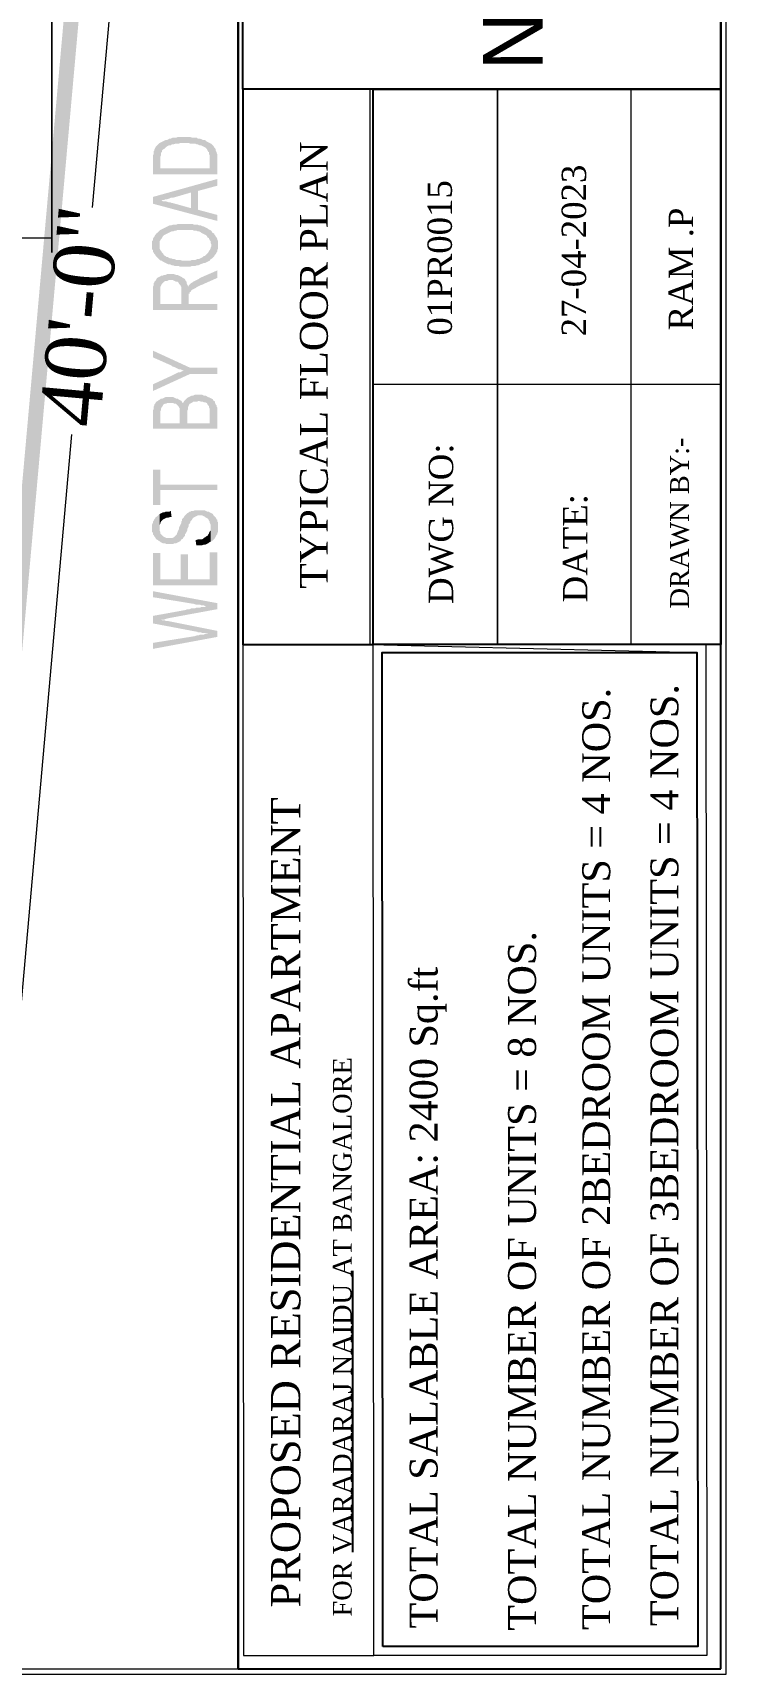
# Model space of a CAD drawing. Header units: inches. Extents: x -41599880 to -41577026, y -18110 to -4738.
# Drawn here: x -41580535 to -41577026, y -18110 to -9804 of the extents above; entities that cross this region are included whole.
import ezdxf

# ---------------------------------------------------------------- set-up
doc = ezdxf.new("R2010")
doc.units = ezdxf.units.IN
doc.header["$MEASUREMENT"] = 0
for name, color, linetype in [('PDF_Geometry', 40, 'Continuous'), ('PDF_Solid Fills', 9, 'Continuous'), ('PDF_Text', 7, 'Continuous')]:
    doc.layers.add(name, color=color, linetype=linetype)
doc.styles.add('PDF Century Gothic', font='GOTHIC.TTF')
doc.styles.add('PDF Times New Roman', font='times.ttf')

msp = doc.modelspace()

# ---------------------------------------------------------------- hatches: boundary and pattern name
at = {"layer": 'PDF_Solid Fills'}
for points in [[(-41579927.3, -10441.6), (-41579927.3, -10521.2), (-41579601.1, -10521.2), (-41579601.1, -10437.8), (-41579601.1, -10430.2), (-41579601.1, -10426.4), (-41579601.1, -10418.8), (-41579604.9, -10411.3), (-41579604.9, -10407.5), (-41579608.7, -10399.9), (-41579608.7, -10396.1), (-41579612.5, -10388.5), (-41579616.3, -10384.7), (-41579620.1, -10377.1), (-41579623.9, -10373.3), (-41579627.7, -10369.5), (-41579631.5, -10365.7), (-41579639.1, -10362), (-41579639.1, -10490.9), (-41579889.4, -10490.9), (-41579889.4, -10441.6), (-41579893.2, -10362), (-41579897, -10365.7), (-41579904.5, -10373.3), (-41579908.3, -10377.1), (-41579912.1, -10380.9), (-41579915.9, -10388.5), (-41579919.7, -10396.1), (-41579919.7, -10399.9), (-41579923.5, -10403.7), (-41579923.5, -10407.5), (-41579923.5, -10415.1), (-41579923.5, -10418.8), (-41579927.3, -10426.4), (-41579927.3, -10434)], [(-41579893.2, -10362), (-41579889.4, -10441.6), (-41579889.4, -10441.6), (-41579889.4, -10430.2), (-41579885.6, -10422.6), (-41579885.6, -10418.8), (-41579885.6, -10411.3), (-41579881.8, -10407.5), (-41579881.8, -10403.7), (-41579881.8, -10399.9), (-41579878, -10396.1), (-41579870.4, -10392.3), (-41579866.6, -10388.5), (-41579859, -10380.9), (-41579851.5, -10377.1), (-41579843.9, -10373.3), (-41579843.9, -10373.3), (-41579836.3, -10373.3), (-41579832.5, -10369.5), (-41579824.9, -10369.5), (-41579813.5, -10365.7), (-41579805.9, -10365.7), (-41579798.4, -10365.7), (-41579787, -10362), (-41579775.6, -10362), (-41579768, -10362), (-41579764.2, -10362), (-41579756.6, -10362), (-41579745.3, -10362), (-41579737.7, -10365.7), (-41579726.3, -10365.7), (-41579718.7, -10365.7), (-41579711.1, -10365.7), (-41579703.5, -10369.5), (-41579699.7, -10369.5), (-41579692.2, -10373.3), (-41579684.6, -10373.3), (-41579677, -10377.1), (-41579669.4, -10380.9), (-41579661.8, -10384.7), (-41579658, -10388.5), (-41579654.2, -10392.3), (-41579650.4, -10399.9), (-41579646.7, -10407.5), (-41579642.9, -10407.5), (-41579642.9, -10415.1), (-41579642.9, -10418.8), (-41579639.1, -10426.4), (-41579639.1, -10434), (-41579639.1, -10441.6), (-41579639.1, -10490.9), (-41579639.1, -10362), (-41579646.7, -10358.2), (-41579654.2, -10354.4), (-41579658, -10350.6), (-41579665.6, -10346.8), (-41579673.2, -10346.8), (-41579680.8, -10343), (-41579692.2, -10339.2), (-41579699.7, -10339.2), (-41579703.5, -10335.4), (-41579711.1, -10335.4), (-41579718.7, -10335.4), (-41579726.3, -10335.4), (-41579737.7, -10331.6), (-41579745.3, -10331.6), (-41579756.6, -10331.6), (-41579764.2, -10331.6), (-41579771.8, -10331.6), (-41579783.2, -10331.6), (-41579790.8, -10331.6), (-41579802.1, -10331.6), (-41579809.7, -10335.4), (-41579817.3, -10335.4), (-41579828.7, -10335.4), (-41579836.3, -10339.2), (-41579843.9, -10339.2), (-41579847.7, -10343), (-41579855.2, -10346.8), (-41579862.8, -10346.8), (-41579870.4, -10350.6), (-41579878, -10354.4), (-41579885.6, -10358.2)], [(-41579927.3, -10635), (-41579893.2, -10654), (-41579885.6, -10654), (-41579878, -10650.2), (-41579870.4, -10650.2), (-41579862.8, -10646.4), (-41579855.2, -10646.4), (-41579843.9, -10642.6), (-41579836.3, -10638.8), (-41579824.9, -10638.8), (-41579733.9, -10612.3), (-41579733.9, -10691.9), (-41579699.7, -10604.7), (-41579601.1, -10578.1), (-41579601.1, -10544)], [(-41579927.3, -10635), (-41579927.3, -10669.2), (-41579601.1, -10756.4), (-41579601.1, -10726), (-41579699.7, -10699.5), (-41579699.7, -10604.7), (-41579733.9, -10691.9), (-41579828.7, -10665.4), (-41579832.5, -10665.4), (-41579840.1, -10661.6), (-41579847.7, -10661.6), (-41579859, -10657.8), (-41579866.6, -10657.8), (-41579874.2, -10657.8), (-41579881.8, -10654), (-41579893.2, -10654)], [(-41579931.1, -10877.8), (-41579931.1, -10881.5), (-41579931.1, -10885.3), (-41579931.1, -10892.9), (-41579931.1, -10900.5), (-41579927.3, -10904.3), (-41579927.3, -10911.9), (-41579923.5, -10915.7), (-41579919.7, -10923.3), (-41579915.9, -10927.1), (-41579912.1, -10934.6), (-41579908.3, -10938.4), (-41579904.5, -10942.2), (-41579897, -10949.8), (-41579893.2, -10877.8), (-41579893.2, -10874), (-41579893.2, -10866.4), (-41579893.2, -10858.8), (-41579889.4, -10855), (-41579885.6, -10847.4), (-41579881.8, -10843.6), (-41579878, -10836), (-41579874.2, -10832.2), (-41579870.4, -10828.4), (-41579862.8, -10824.7), (-41579855.2, -10820.9), (-41579847.7, -10817.1), (-41579840.1, -10813.3), (-41579832.5, -10809.5), (-41579824.9, -10809.5), (-41579817.3, -10805.7), (-41579809.7, -10805.7), (-41579802.1, -10801.9), (-41579790.8, -10801.9), (-41579783.2, -10801.9), (-41579771.8, -10801.9), (-41579764.2, -10801.9), (-41579756.6, -10801.9), (-41579745.3, -10801.9), (-41579733.9, -10801.9), (-41579726.3, -10801.9), (-41579718.7, -10805.7), (-41579707.3, -10805.7), (-41579699.7, -10809.5), (-41579692.2, -10809.5), (-41579684.6, -10813.3), (-41579680.8, -10817.1), (-41579673.2, -10820.9), (-41579665.6, -10824.7), (-41579665.6, -10824.7), (-41579658, -10828.4), (-41579654.2, -10832.2), (-41579650.4, -10839.8), (-41579642.9, -10843.6), (-41579642.9, -10847.4), (-41579639.1, -10855), (-41579635.3, -10858.8), (-41579635.3, -10866.4), (-41579631.5, -10874), (-41579631.5, -10877.8), (-41579631.5, -10805.7), (-41579639.1, -10801.9), (-41579646.7, -10798.1), (-41579650.4, -10794.3), (-41579658, -10790.5), (-41579665.6, -10786.7), (-41579673.2, -10782.9), (-41579677, -10782.9), (-41579684.6, -10779.1), (-41579692.2, -10779.1), (-41579699.7, -10775.4), (-41579707.3, -10775.4), (-41579718.7, -10775.4), (-41579726.3, -10771.6), (-41579733.9, -10771.6), (-41579745.3, -10771.6), (-41579752.8, -10771.6), (-41579764.2, -10771.6), (-41579764.2, -10771.6), (-41579771.8, -10771.6), (-41579783.2, -10771.6), (-41579790.8, -10771.6), (-41579802.1, -10771.6), (-41579809.7, -10775.4), (-41579817.3, -10775.4), (-41579824.9, -10775.4), (-41579836.3, -10779.1), (-41579843.9, -10779.1), (-41579851.5, -10782.9), (-41579851.5, -10782.9), (-41579859, -10786.7), (-41579866.6, -10790.5), (-41579874.2, -10794.3), (-41579881.8, -10798.1), (-41579889.4, -10801.9), (-41579893.2, -10805.7), (-41579900.8, -10813.3), (-41579904.5, -10817.1), (-41579912.1, -10820.9), (-41579912.1, -10824.7), (-41579915.9, -10828.4), (-41579919.7, -10836), (-41579923.5, -10839.8), (-41579927.3, -10847.4), (-41579927.3, -10855), (-41579931.1, -10858.8), (-41579931.1, -10866.4), (-41579931.1, -10874)], [(-41579897, -10949.8), (-41579893.2, -10953.6), (-41579885.6, -10957.4), (-41579881.8, -10957.4), (-41579878, -10961.2), (-41579870.4, -10965), (-41579862.8, -10968.8), (-41579855.2, -10972.6), (-41579847.7, -10976.4), (-41579840.1, -10976.4), (-41579832.5, -10980.2), (-41579824.9, -10980.2), (-41579817.3, -10983.9), (-41579809.7, -10983.9), (-41579798.4, -10983.9), (-41579790.8, -10987.7), (-41579779.4, -10987.7), (-41579771.8, -10987.7), (-41579760.4, -10987.7), (-41579756.6, -10987.7), (-41579749.1, -10987.7), (-41579737.7, -10987.7), (-41579730.1, -10983.9), (-41579722.5, -10983.9), (-41579711.1, -10983.9), (-41579703.5, -10980.2), (-41579696, -10980.2), (-41579688.4, -10976.4), (-41579677, -10972.6), (-41579677, -10972.6), (-41579669.4, -10968.8), (-41579661.8, -10968.8), (-41579654.2, -10965), (-41579646.7, -10961.2), (-41579639.1, -10957.4), (-41579635.3, -10949.8), (-41579627.7, -10946), (-41579623.9, -10942.2), (-41579616.3, -10934.6), (-41579616.3, -10934.6), (-41579612.5, -10927.1), (-41579608.7, -10923.3), (-41579604.9, -10915.7), (-41579601.1, -10911.9), (-41579601.1, -10904.3), (-41579597.3, -10896.7), (-41579597.3, -10892.9), (-41579597.3, -10885.3), (-41579597.3, -10877.8), (-41579597.3, -10877.8), (-41579597.3, -10870.2), (-41579597.3, -10866.4), (-41579597.3, -10858.8), (-41579601.1, -10851.2), (-41579601.1, -10847.4), (-41579604.9, -10839.8), (-41579608.7, -10836), (-41579612.5, -10828.4), (-41579616.3, -10824.7), (-41579616.3, -10820.9), (-41579623.9, -10817.1), (-41579627.7, -10813.3), (-41579631.5, -10805.7), (-41579631.5, -10877.8), (-41579631.5, -10877.8), (-41579631.5, -10885.3), (-41579635.3, -10892.9), (-41579635.3, -10896.7), (-41579639.1, -10904.3), (-41579642.9, -10908.1), (-41579646.7, -10915.7), (-41579650.4, -10919.5), (-41579654.2, -10923.3), (-41579661.8, -10930.8), (-41579665.6, -10934.6), (-41579669.4, -10934.6), (-41579673.2, -10938.4), (-41579680.8, -10942.2), (-41579688.4, -10946), (-41579696, -10949.8), (-41579703.5, -10949.8), (-41579711.1, -10953.6), (-41579722.5, -10953.6), (-41579730.1, -10953.6), (-41579737.7, -10957.4), (-41579749.1, -10957.4), (-41579760.4, -10957.4), (-41579768, -10957.4), (-41579779.4, -10957.4), (-41579790.8, -10953.6), (-41579798.4, -10953.6), (-41579809.7, -10953.6), (-41579817.3, -10949.8), (-41579824.9, -10949.8), (-41579832.5, -10946), (-41579840.1, -10946), (-41579847.7, -10942.2), (-41579851.5, -10938.4), (-41579859, -10938.4), (-41579862.8, -10934.6), (-41579870.4, -10930.8), (-41579874.2, -10923.3), (-41579878, -10919.5), (-41579881.8, -10915.7), (-41579885.6, -10908.1), (-41579889.4, -10904.3), (-41579893.2, -10896.7), (-41579893.2, -10892.9), (-41579893.2, -10885.3), (-41579893.2, -10877.8)], [(-41579927.3, -11105.3), (-41579927.3, -11207.7), (-41579601.1, -11207.7), (-41579601.1, -11177.4), (-41579745.3, -11177.4), (-41579745.3, -11143.2), (-41579749.1, -11090.1), (-41579749.1, -11086.3), (-41579752.8, -11078.8), (-41579756.6, -11071.2), (-41579756.6, -11063.6), (-41579760.4, -11059.8), (-41579764.2, -11052.2), (-41579768, -11048.4), (-41579775.6, -11044.6), (-41579779.4, -11040.8), (-41579779.4, -11040.8), (-41579783.2, -11177.4), (-41579889.4, -11177.4), (-41579889.4, -11105.3), (-41579897, -11040.8), (-41579904.5, -11044.6), (-41579908.3, -11048.4), (-41579912.1, -11056), (-41579915.9, -11059.8), (-41579919.7, -11063.6), (-41579919.7, -11067.4), (-41579923.5, -11071.2), (-41579923.5, -11078.8), (-41579923.5, -11082.6), (-41579927.3, -11090.1), (-41579927.3, -11097.7)], [(-41579897, -11040.8), (-41579889.4, -11105.3), (-41579889.4, -11101.5), (-41579889.4, -11093.9), (-41579889.4, -11090.1), (-41579885.6, -11082.6), (-41579881.8, -11075), (-41579878, -11071.2), (-41579874.2, -11067.4), (-41579870.4, -11063.6), (-41579862.8, -11059.8), (-41579855.2, -11059.8), (-41579847.7, -11056), (-41579836.3, -11056), (-41579832.5, -11056), (-41579824.9, -11056), (-41579817.3, -11059.8), (-41579809.7, -11063.6), (-41579802.1, -11063.6), (-41579798.4, -11067.4), (-41579794.6, -11075), (-41579790.8, -11078.8), (-41579787, -11082.6), (-41579787, -11086.3), (-41579783.2, -11090.1), (-41579783.2, -11097.7), (-41579783.2, -11105.3), (-41579783.2, -11112.9), (-41579783.2, -11177.4), (-41579779.4, -11040.8), (-41579787, -11037), (-41579794.6, -11033.3), (-41579802.1, -11029.5), (-41579809.7, -11029.5), (-41579821.1, -11025.7), (-41579828.7, -11025.7), (-41579836.3, -11025.7), (-41579843.9, -11025.7), (-41579855.2, -11025.7), (-41579862.8, -11029.5), (-41579870.4, -11029.5), (-41579878, -11033.3), (-41579885.6, -11033.3), (-41579889.4, -11037)], [(-41579749.1, -11090.1), (-41579745.3, -11143.2), (-41579745.3, -11135.7), (-41579745.3, -11131.9), (-41579745.3, -11124.3), (-41579741.5, -11124.3), (-41579741.5, -11116.7), (-41579733.9, -11112.9), (-41579733.9, -11109.1), (-41579730.1, -11105.3), (-41579722.5, -11101.5), (-41579714.9, -11097.7), (-41579714.9, -11097.7), (-41579707.3, -11093.9), (-41579703.5, -11090.1), (-41579696, -11086.3), (-41579688.4, -11082.6), (-41579677, -11078.8), (-41579669.4, -11075), (-41579601.1, -11044.6), (-41579601.1, -11006.7), (-41579688.4, -11044.6), (-41579692.2, -11048.4), (-41579699.7, -11052.2), (-41579707.3, -11056), (-41579714.9, -11059.8), (-41579722.5, -11063.6), (-41579726.3, -11067.4), (-41579733.9, -11071.2), (-41579733.9, -11071.2), (-41579741.5, -11078.8), (-41579745.3, -11082.6)], [(-41579927.3, -11412.5), (-41579927.3, -11446.6), (-41579832.5, -11488.4), (-41579828.7, -11492.2), (-41579817.3, -11495.9), (-41579809.7, -11499.7), (-41579802.1, -11503.5), (-41579794.6, -11507.3), (-41579787, -11507.3), (-41579779.4, -11511.1), (-41579771.8, -11514.9), (-41579737.7, -11530.1), (-41579601.1, -11530.1), (-41579601.1, -11499.7), (-41579737.7, -11499.7)], [(-41579927.3, -11583.2), (-41579927.3, -11617.3), (-41579737.7, -11530.1), (-41579771.8, -11514.9), (-41579775.6, -11514.9), (-41579783.2, -11518.7), (-41579790.8, -11522.5), (-41579798.4, -11522.5), (-41579805.9, -11526.3), (-41579813.5, -11530.1), (-41579821.1, -11533.9), (-41579828.7, -11537.7)], [(-41579927.3, -11723.5), (-41579927.3, -11806.9), (-41579601.1, -11806.9), (-41579601.1, -11723.5), (-41579601.1, -11715.9), (-41579601.1, -11708.3), (-41579601.1, -11700.8), (-41579604.9, -11697), (-41579604.9, -11689.4), (-41579608.7, -11685.6), (-41579608.7, -11681.8), (-41579612.5, -11678), (-41579612.5, -11670.4), (-41579620.1, -11666.6), (-41579623.9, -11659), (-41579623.9, -11659), (-41579631.5, -11655.2), (-41579639.1, -11651.4), (-41579639.1, -11780.4), (-41579752.8, -11780.4), (-41579752.8, -11727.3), (-41579752.8, -11651.4), (-41579756.6, -11655.2), (-41579764.2, -11662.8), (-41579768, -11666.6), (-41579771.8, -11674.2), (-41579775.6, -11678), (-41579775.6, -11678), (-41579779.4, -11674.2), (-41579783.2, -11666.6), (-41579790.8, -11780.4), (-41579889.4, -11780.4), (-41579889.4, -11734.9), (-41579889.4, -11659), (-41579897, -11662.8), (-41579900.8, -11666.6), (-41579908.3, -11670.4), (-41579912.1, -11674.2), (-41579915.9, -11681.8), (-41579919.7, -11685.6), (-41579919.7, -11689.4), (-41579923.5, -11697), (-41579923.5, -11700.8), (-41579923.5, -11708.3), (-41579927.3, -11715.9)], [(-41579889.4, -11659), (-41579889.4, -11734.9), (-41579889.4, -11727.3), (-41579889.4, -11719.7), (-41579885.6, -11712.1), (-41579885.6, -11708.3), (-41579885.6, -11704.5), (-41579881.8, -11697), (-41579881.8, -11697), (-41579878, -11693.2), (-41579874.2, -11685.6), (-41579866.6, -11681.8), (-41579862.8, -11681.8), (-41579855.2, -11678), (-41579847.7, -11678), (-41579836.3, -11678), (-41579832.5, -11678), (-41579824.9, -11678), (-41579817.3, -11681.8), (-41579809.7, -11681.8), (-41579805.9, -11685.6), (-41579802.1, -11689.4), (-41579798.4, -11693.2), (-41579794.6, -11700.8), (-41579790.8, -11704.5), (-41579790.8, -11708.3), (-41579790.8, -11715.9), (-41579790.8, -11719.7), (-41579790.8, -11731.1), (-41579790.8, -11780.4), (-41579783.2, -11666.6), (-41579790.8, -11662.8), (-41579798.4, -11659), (-41579802.1, -11655.2), (-41579809.7, -11655.2), (-41579817.3, -11651.4), (-41579824.9, -11647.7), (-41579832.5, -11647.7), (-41579843.9, -11647.7), (-41579843.9, -11647.7), (-41579851.5, -11647.7), (-41579862.8, -11647.7), (-41579870.4, -11651.4), (-41579878, -11655.2), (-41579885.6, -11655.2)], [(-41579752.8, -11651.4), (-41579752.8, -11727.3), (-41579752.8, -11723.5), (-41579752.8, -11715.9), (-41579749.1, -11708.3), (-41579749.1, -11704.5), (-41579749.1, -11697), (-41579745.3, -11693.2), (-41579745.3, -11689.4), (-41579741.5, -11681.8), (-41579733.9, -11678), (-41579726.3, -11674.2), (-41579722.5, -11670.4), (-41579714.9, -11670.4), (-41579703.5, -11670.4), (-41579696, -11666.6), (-41579696, -11666.6), (-41579684.6, -11670.4), (-41579677, -11670.4), (-41579669.4, -11674.2), (-41579661.8, -11674.2), (-41579654.2, -11678), (-41579650.4, -11685.6), (-41579646.7, -11689.4), (-41579642.9, -11693.2), (-41579642.9, -11700.8), (-41579642.9, -11700.8), (-41579639.1, -11708.3), (-41579639.1, -11712.1), (-41579639.1, -11723.5), (-41579639.1, -11780.4), (-41579639.1, -11651.4), (-41579646.7, -11647.7), (-41579654.2, -11643.9), (-41579661.8, -11640.1), (-41579669.4, -11640.1), (-41579677, -11636.3), (-41579684.6, -11636.3), (-41579696, -11636.3), (-41579703.5, -11636.3), (-41579714.9, -11636.3), (-41579722.5, -11640.1), (-41579730.1, -11640.1), (-41579737.7, -11643.9), (-41579745.3, -11647.7), (-41579745.3, -11647.7)], [(-41579927.3, -12015.5), (-41579927.3, -12193.8), (-41579889.4, -12193.8), (-41579889.4, -12117.9), (-41579601.1, -12117.9), (-41579601.1, -12091.4), (-41579889.4, -12091.4), (-41579889.4, -12015.5)], [(-41579931.1, -12311.4), (-41579931.1, -12315.2), (-41579931.1, -12322.7), (-41579931.1, -12330.3), (-41579927.3, -12334.1), (-41579927.3, -12341.7), (-41579923.5, -12345.5), (-41579919.7, -12353.1), (-41579915.9, -12356.9), (-41579912.1, -12364.5), (-41579908.3, -12368.3), (-41579900.8, -12372), (-41579897, -12375.8), (-41579889.4, -12379.6), (-41579885.6, -12383.4), (-41579878, -12387.2), (-41579866.6, -12387.2), (-41579859, -12391), (-41579851.5, -12391), (-41579843.9, -12391), (-41579836.3, -12391), (-41579824.9, -12391), (-41579817.3, -12387.2), (-41579809.7, -12387.2), (-41579802.1, -12383.4), (-41579802.1, -12383.4), (-41579794.6, -12379.6), (-41579787, -12375.8), (-41579783.2, -12368.3), (-41579775.6, -12364.5), (-41579771.8, -12356.9), (-41579771.8, -12356.9), (-41579768, -12353.1), (-41579764.2, -12349.3), (-41579764.2, -12341.7), (-41579760.4, -12337.9), (-41579756.6, -12330.3), (-41579752.8, -12322.7), (-41579752.8, -12315.2), (-41579749.1, -12307.6), (-41579745.3, -12300), (-41579745.3, -12292.4), (-41579741.5, -12288.6), (-41579737.7, -12281), (-41579737.7, -12277.2), (-41579733.9, -12273.4), (-41579730.1, -12269.6), (-41579726.3, -12262.1), (-41579722.5, -12258.3), (-41579714.9, -12254.5), (-41579714.9, -12254.5), (-41579707.3, -12250.7), (-41579699.7, -12246.9), (-41579688.4, -12246.9), (-41579688.4, -12246.9), (-41579677, -12246.9), (-41579669.4, -12250.7), (-41579661.8, -12254.5), (-41579658, -12258.3), (-41579650.4, -12262.1), (-41579646.7, -12265.9), (-41579642.9, -12273.4), (-41579639.1, -12277.2), (-41579639.1, -12284.8), (-41579635.3, -12292.4), (-41579635.3, -12296.2), (-41579635.3, -12303.8), (-41579635.3, -12379.6), (-41579627.7, -12375.8), (-41579623.9, -12372), (-41579616.3, -12364.5), (-41579612.5, -12360.7), (-41579608.7, -12353.1), (-41579608.7, -12353.1), (-41579604.9, -12345.5), (-41579601.1, -12341.7), (-41579601.1, -12334.1), (-41579597.3, -12330.3), (-41579597.3, -12322.7), (-41579597.3, -12315.2), (-41579597.3, -12311.4), (-41579597.3, -12303.8), (-41579597.3, -12300), (-41579597.3, -12296.2), (-41579597.3, -12288.6), (-41579597.3, -12281), (-41579601.1, -12277.2), (-41579601.1, -12269.6), (-41579604.9, -12265.9), (-41579608.7, -12258.3), (-41579608.7, -12258.3), (-41579616.3, -12250.7), (-41579620.1, -12246.9), (-41579623.9, -12239.3), (-41579631.5, -12235.5), (-41579639.1, -12231.7), (-41579642.9, -12227.9), (-41579650.4, -12227.9), (-41579658, -12224.1), (-41579665.6, -12220.3), (-41579677, -12220.3), (-41579684.6, -12220.3), (-41579692.2, -12220.3), (-41579699.7, -12220.3), (-41579707.3, -12220.3), (-41579714.9, -12220.3), (-41579722.5, -12224.1), (-41579733.9, -12224.1), (-41579737.7, -12227.9), (-41579741.5, -12227.9), (-41579745.3, -12231.7), (-41579752.8, -12235.5), (-41579756.6, -12239.3), (-41579764.2, -12246.9), (-41579768, -12250.7), (-41579771.8, -12258.3), (-41579771.8, -12258.3), (-41579775.6, -12262.1), (-41579779.4, -12265.9), (-41579779.4, -12273.4), (-41579783.2, -12277.2), (-41579783.2, -12284.8), (-41579787, -12292.4), (-41579790.8, -12300), (-41579794.6, -12307.6), (-41579794.6, -12315.2), (-41579798.4, -12322.7), (-41579802.1, -12330.3), (-41579805.9, -12337.9), (-41579805.9, -12341.7), (-41579809.7, -12345.5), (-41579813.5, -12349.3), (-41579817.3, -12353.1), (-41579821.1, -12356.9), (-41579828.7, -12360.7), (-41579836.3, -12360.7), (-41579843.9, -12360.7), (-41579851.5, -12360.7), (-41579859, -12360.7), (-41579866.6, -12356.9), (-41579874.2, -12353.1), (-41579878, -12349.3), (-41579881.8, -12345.5), (-41579885.6, -12341.7), (-41579889.4, -12337.9), (-41579889.4, -12330.3), (-41579893.2, -12322.7), (-41579893.2, -12318.9), (-41579893.2, -12311.4), (-41579893.2, -12239.3), (-41579900.8, -12246.9), (-41579904.5, -12250.7), (-41579912.1, -12254.5), (-41579915.9, -12262.1), (-41579919.7, -12265.9), (-41579919.7, -12265.9), (-41579923.5, -12273.4), (-41579927.3, -12277.2), (-41579927.3, -12284.8), (-41579931.1, -12292.4), (-41579931.1, -12296.2), (-41579931.1, -12303.8)], [(-41579893.2, -12239.3), (-41579893.2, -12311.4), (-41579893.2, -12303.8), (-41579893.2, -12296.2), (-41579889.4, -12288.6), (-41579889.4, -12284.8), (-41579885.6, -12277.2), (-41579881.8, -12273.4), (-41579878, -12269.6), (-41579878, -12269.6), (-41579874.2, -12265.9), (-41579866.6, -12262.1), (-41579859, -12258.3), (-41579851.5, -12258.3), (-41579840.1, -12254.5), (-41579832.5, -12254.5), (-41579836.3, -12224.1), (-41579836.3, -12224.1), (-41579843.9, -12227.9), (-41579855.2, -12227.9), (-41579862.8, -12227.9), (-41579870.4, -12231.7), (-41579878, -12231.7), (-41579885.6, -12235.5), (-41579885.6, -12235.5)], [(-41579711.1, -12372), (-41579707.3, -12398.6), (-41579696, -12398.6), (-41579688.4, -12398.6), (-41579680.8, -12398.6), (-41579669.4, -12394.8), (-41579661.8, -12394.8), (-41579654.2, -12391), (-41579646.7, -12387.2), (-41579642.9, -12383.4), (-41579635.3, -12379.6), (-41579635.3, -12303.8), (-41579635.3, -12307.6), (-41579635.3, -12315.2), (-41579635.3, -12322.7), (-41579639.1, -12326.5), (-41579642.9, -12334.1), (-41579642.9, -12337.9), (-41579646.7, -12341.7), (-41579650.4, -12349.3), (-41579658, -12353.1), (-41579661.8, -12356.9), (-41579669.4, -12360.7), (-41579673.2, -12364.5), (-41579680.8, -12368.3), (-41579692.2, -12368.3), (-41579699.7, -12368.3)], [(-41579927.3, -12436.5), (-41579927.3, -12599.6), (-41579601.1, -12599.6), (-41579601.1, -12432.7), (-41579639.1, -12432.7), (-41579639.1, -12569.3), (-41579749.1, -12569.3), (-41579749.1, -12444.1), (-41579787, -12444.1), (-41579787, -12569.3), (-41579889.4, -12569.3), (-41579889.4, -12436.5)], [(-41579927.3, -12629.9), (-41579927.3, -12660.3), (-41579718.7, -12694.4), (-41579718.7, -12694.4), (-41579707.3, -12698.2), (-41579699.7, -12698.2), (-41579688.4, -12698.2), (-41579680.8, -12702), (-41579669.4, -12702), (-41579661.8, -12705.8), (-41579654.2, -12705.8), (-41579646.7, -12705.8), (-41579601.1, -12721), (-41579601.1, -12690.6)], [(-41579927.3, -12755.1), (-41579885.6, -12774.1), (-41579885.6, -12774.1), (-41579881.8, -12774.1), (-41579870.4, -12774.1), (-41579862.8, -12770.3), (-41579847.7, -12766.5), (-41579601.1, -12721), (-41579646.7, -12705.8), (-41579646.7, -12705.8), (-41579654.2, -12705.8), (-41579665.6, -12709.6), (-41579673.2, -12709.6), (-41579680.8, -12709.6), (-41579688.4, -12713.4), (-41579699.7, -12713.4), (-41579707.3, -12713.4), (-41579714.9, -12717.2), (-41579726.3, -12717.2), (-41579733.9, -12717.2), (-41579741.5, -12721), (-41579752.8, -12721), (-41579760.4, -12724.8)], [(-41579927.3, -12755.1), (-41579927.3, -12793), (-41579707.3, -12834.7), (-41579703.5, -12834.7), (-41579699.7, -12838.5), (-41579692.2, -12838.5), (-41579684.6, -12838.5), (-41579673.2, -12842.3), (-41579661.8, -12842.3), (-41579646.7, -12846.1), (-41579601.1, -12861.3), (-41579601.1, -12831), (-41579847.7, -12781.6), (-41579851.5, -12781.6), (-41579859, -12781.6), (-41579866.6, -12777.9), (-41579878, -12777.9), (-41579885.6, -12774.1)], [(-41579927.3, -12891.6), (-41579927.3, -12922), (-41579601.1, -12861.3), (-41579646.7, -12846.1), (-41579650.4, -12846.1), (-41579661.8, -12846.1), (-41579669.4, -12849.9), (-41579677, -12849.9), (-41579688.4, -12849.9), (-41579696, -12853.7), (-41579703.5, -12853.7), (-41579714.9, -12857.5)]]:
    msp.add_hatch(color=7, dxfattribs=at).paths.add_polyline_path(points)

# ---------------------------------------------------------------- linework, layer by layer
at = {"layer": 'PDF_Geometry', "color": 7, "lineweight": 18}
for points in [[(-41577026, -18110.3), (-41577026, -4737.5), (-41599880.3, -4737.5), (-41599880.3, -18110.3)], [(-41577052.5, -18083.7), (-41577052.5, -4767.8), (-41599853.7, -4767.8), (-41599853.7, -18083.7)], [(-41578827.4, -12899.2), (-41578827.4, -10088.9), (-41577052.5, -10088.9), (-41577052.5, -12899.2), (-41578827.4, -12899.2), (-41578827.4, -10088.9), (-41578182.7, -10088.9), (-41578182.7, -12899.2)], [(-41578182.7, -12899.2), (-41578182.7, -10088.9), (-41577507.6, -10088.9), (-41577507.6, -12899.2)], [(-41577052.5, -12899.2), (-41577052.5, -11583.2), (-41578812.3, -11583.2), (-41578812.3, -12899.2)]]:
    msp.add_lwpolyline(points, close=True, dxfattribs=at)
at = {"layer": 'PDF_Geometry', "color": 7, "lineweight": 25}
for points in [[(-41579494.9, -18083.7), (-41579494.9, -4767.8)], [(-41577052.5, -18083.7), (-41577052.5, -4767.8), (-41579494.9, -4767.8), (-41579494.9, -18083.7)], [(-41579472.2, -10088.9), (-41579472.2, -8033.3), (-41577052.5, -8033.3), (-41577052.5, -10088.9)], [(-41578812.3, -10088.9), (-41579472.2, -10088.9), (-41579472.2, -12899.2), (-41578812.3, -12899.2), (-41578812.3, -10088.9), (-41577052.5, -10088.9), (-41577052.5, -12899.2), (-41578812.3, -12899.2)]]:
    msp.add_lwpolyline(points, close=True, dxfattribs=at)
at = {"layer": 'PDF_Geometry', "color": 7, "lineweight": 13}
for points in [[(-41579756.6, -5363.3), (-41580234.5, -10688.1)], [(-41580833.7, -17412.4), (-41580336.9, -11837.3)]]:
    msp.add_lwpolyline(points, dxfattribs=at)
at = {"layer": 'PDF_Geometry', "color": 6, "lineweight": 18}
for points in [[(-41580439.3, -6064.9), (-41580439.3, -10915.7), (-41580439.3, -5913.2)], [(-41580439.3, -10843.6), (-41580803.4, -10843.6)]]:
    msp.add_lwpolyline(points, dxfattribs=at)
at = {"layer": 'PDF_Geometry', "color": 242, "lineweight": 13}
for points in [[(-41578808.5, -18015.5), (-41578812.3, -12899.2), (-41579472.2, -12899.2), (-41579468.4, -18015.5)], [(-41578808.5, -18015.5), (-41578812.3, -12899.2), (-41577128.4, -12899.2), (-41577124.6, -18015.5)]]:
    msp.add_lwpolyline(points, close=True, dxfattribs=at)
msp.add_lwpolyline([(-41578827.4, -12899.2), (-41577173.9, -12940.9)], dxfattribs=at)
at = {"layer": 'PDF_Geometry', "color": 82, "lineweight": 25}
msp.add_lwpolyline([(-41578763, -17969.9), (-41578766.8, -12940.9), (-41577173.9, -12940.9), (-41577170.1, -17969.9)], close=True, dxfattribs=at)
at = {"layer": 'PDF_Geometry', "color": 242, "lineweight": 25}
msp.add_lwpolyline([(-41578914.7, -17492.1), (-41578914.7, -16069.8)], dxfattribs=at)
at = {"layer": 'PDF_Solid Fills', "color": 7}
for points in [[(-41581065.1, -17408.6), (-41580996.8, -17484.5), (-41579980.4, -5291.2)], [(-41580996.8, -17484.5), (-41579980.4, -5291.2), (-41579904.5, -5298.8)]]:
    msp.add_solid(points, dxfattribs=at)

# ---------------------------------------------------------------- texts
at = {"layer": 'PDF_Text', "attachment_point": 7, "rotation": 90}
for s, insert, char_height, style in [('N', (-41577953.8, -9994), 302.4, 'PDF Century Gothic'), ('27-04-2023', (-41577733.3, -11340.3), 123.29, 'PDF Times New Roman'), ('01PR0015', (-41578412.2, -11336.5), 123.29, 'PDF Times New Roman'), ('RAM .P', (-41577190.9, -11310), 123.29, 'PDF Times New Roman'), ('DRAWN BY:-', (-41577212.4, -12717.3), 95.03, 'PDF Times New Roman'), ('DWG NO:', (-41578404.7, -12694.3), 123.29, 'PDF Times New Roman'), ('DATE:', (-41577725.7, -12686.7), 123.29, 'PDF Times New Roman'), ('PROPOSED RESIDENTIAL APARTMENT', (-41579178.4, -17772.8), 148.973, 'PDF Times New Roman')]:
    msp.add_mtext(s, dxfattribs=dict(at, insert=insert, char_height=char_height, style=style))
at = {"layer": 'PDF_Text', "color": 232, "insert": (-41579039.9, -12618.4), "char_height": 141.272, "attachment_point": 7, "rotation": 90, "style": 'PDF Times New Roman'}
msp.add_mtext('TYPICAL FLOOR PLAN', dxfattribs=at)
at = {"layer": 'PDF_Text', "color": 1, "insert": (-41580191.4, -11807.3), "char_height": 305.6, "attachment_point": 7, "rotation": 84.90031, "style": 'PDF Times New Roman'}
msp.add_mtext('40\'-0"', dxfattribs=at)
at = {"layer": 'PDF_Text', "color": 22, "char_height": 141.272, "attachment_point": 7, "rotation": 90, "style": 'PDF Times New Roman'}
for s, insert in [('TOTAL NUMBER OF 3BEDROOM UNITS = 4 NOS.', (-41577264.9, -17867.6)), ('TOTAL NUMBER OF 2BEDROOM UNITS = 4 NOS.', (-41577610, -17886.5)), ('TOTAL NUMBER OF UNITS = 8 NOS.', (-41577985.5, -17890.3)), ('TOTAL SALABLE AREA: 2400 Sq.ft', (-41578440.6, -17878.9))]:
    msp.add_mtext(s, dxfattribs=dict(at, insert=insert))
at = {"layer": 'PDF_Text', "color": 242, "insert": (-41578919, -17818.6), "char_height": 95.034, "attachment_point": 7, "rotation": 90, "style": 'PDF Times New Roman'}
msp.add_mtext('FOR VARADARAJ NAIDU AT BANGALORE', dxfattribs=at)

doc.saveas('drawing.dxf')
